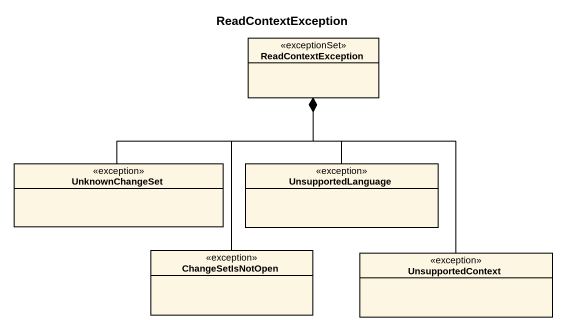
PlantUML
@startuml
title ReadContextException
hide circle
hide empty members
class ReadContextException <<exceptionSet>>
class UnknownChangeSet <<exception>>
class UnsupportedLanguage <<exception>>
class ChangeSetIsNotOpen <<exception>>
class UnsupportedContext <<exception>>
UnknownChangeSet -up-* ReadContextException
UnsupportedLanguage -up-* ReadContextException
ChangeSetIsNotOpen -up-* ReadContextException
UnsupportedContext -up-* ReadContextException
@enduml
